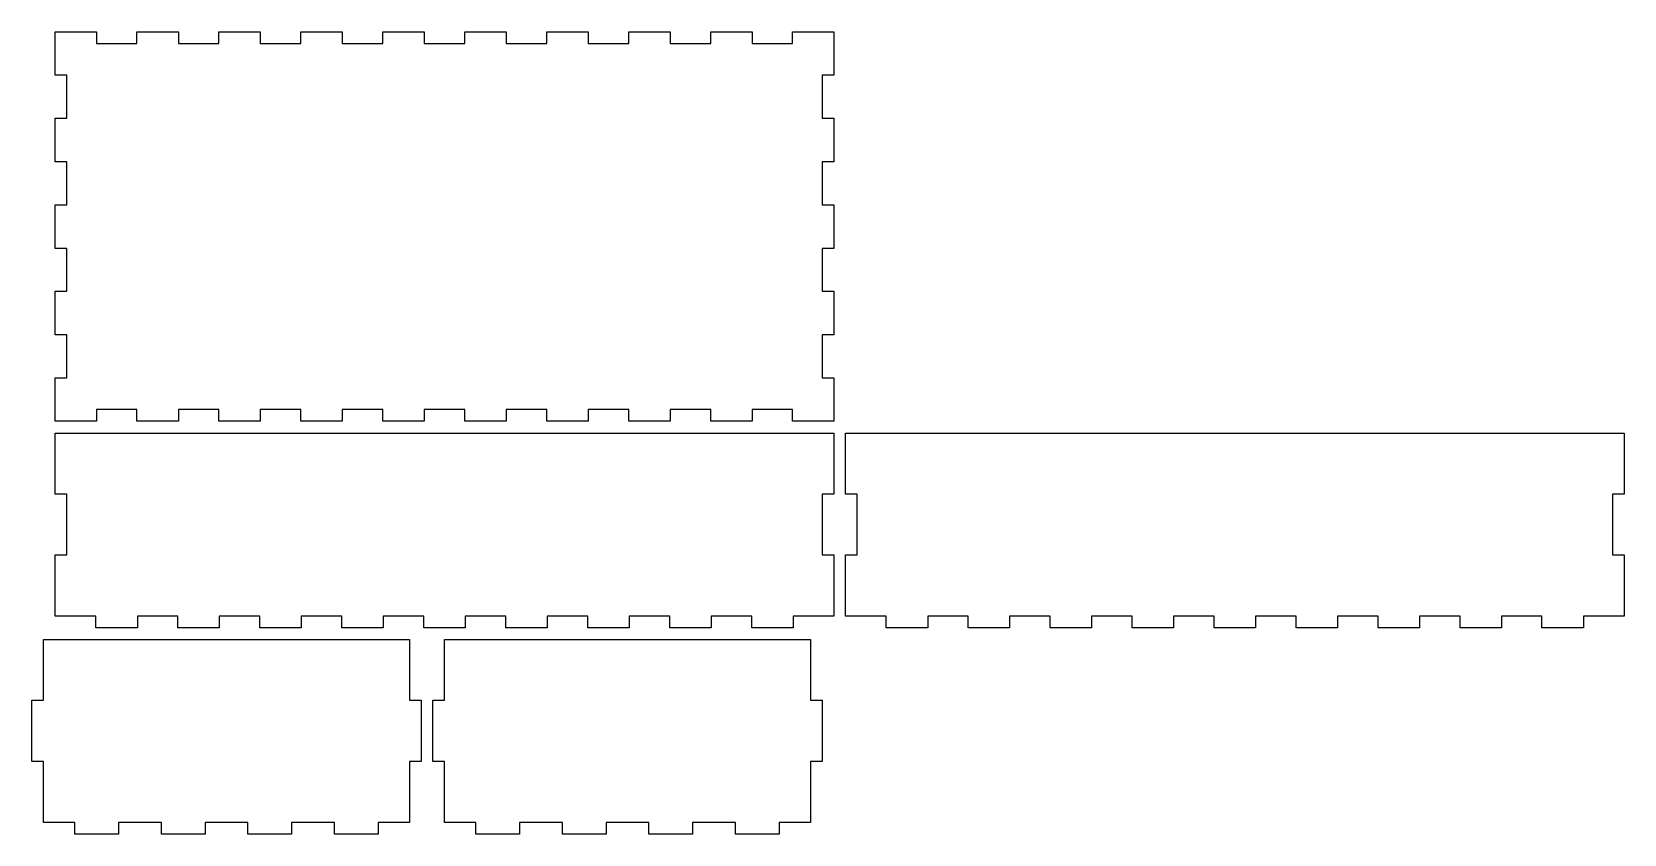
# Model space of a CAD drawing. Extents: x -117 to 292, y 3 to 209.
import ezdxf

# ---------------------------------------------------------------- set-up
doc = ezdxf.new("R2010")
doc.units = 0
doc.layers.add('Calque_1', color=7, linetype='CONTINUOUS')

msp = doc.modelspace()

# ---------------------------------------------------------------- linework, layer by layer
at = {"layer": 'Calque_1', "color": 1}
for points in [[(-111.414286, 208.631752), (-100.83797, 208.631752), (-100.83797, 205.631752), (-90.411654, 205.631752), (-90.411654, 208.631752), (-79.78534, 208.631752), (-79.78534, 205.631752), (-69.359023, 205.631752), (-69.359023, 208.631752), (-58.732708, 208.631752), (-58.732708, 205.631752), (-48.306391, 205.631752), (-48.306391, 208.631752), (-37.680076, 208.631752), (-37.680076, 205.631752), (-27.253759, 205.631752), (-27.253759, 208.631752), (-16.627444, 208.631752), (-16.627444, 205.631752), (-6.201127, 205.631752), (-6.201127, 208.631752), (4.425188, 208.631752), (4.425188, 205.631752), (14.851504, 205.631752), (14.851504, 208.631752), (25.47782, 208.631752), (25.47782, 205.631752), (35.904136, 205.631752), (35.904136, 208.631752), (46.530452, 208.631752), (46.530452, 205.631752), (56.956766, 205.631752), (56.956766, 208.631752), (67.583081, 208.631752), (67.583081, 205.631752), (78.009398, 205.631752), (78.009398, 208.631752), (88.585715, 208.631752), (88.585715, 197.47064), (85.585715, 197.47064), (85.585715, 186.459529), (88.585715, 186.459529), (88.585715, 175.248419), (85.585715, 175.248419), (85.585715, 164.237307), (88.585715, 164.237307), (88.585715, 153.026196), (85.585715, 153.026196), (85.585715, 142.015084), (88.585715, 142.015084), (88.585715, 130.803973), (85.585715, 130.803973), (85.585715, 119.792864), (88.585715, 119.792864), (88.585715, 108.631751), (78.009398, 108.631751), (78.009398, 111.631751), (67.583081, 111.631751), (67.583081, 108.631751), (56.956766, 108.631751), (56.956766, 111.631751), (46.530452, 111.631751), (46.530452, 108.631751), (35.904136, 108.631751), (35.904136, 111.631751), (25.47782, 111.631751), (25.47782, 108.631751), (14.851504, 108.631751), (14.851504, 111.631751), (4.425188, 111.631751), (4.425188, 108.631751), (-6.201127, 108.631751), (-6.201127, 111.631751), (-16.627444, 111.631751), (-16.627444, 108.631751), (-27.253759, 108.631751), (-27.253759, 111.631751), (-37.680076, 111.631751), (-37.680076, 108.631751), (-48.306391, 108.631751), (-48.306391, 111.631751), (-58.732708, 111.631751), (-58.732708, 108.631751), (-69.359023, 108.631751), (-69.359023, 111.631751), (-79.78534, 111.631751), (-79.78534, 108.631751), (-90.411654, 108.631751), (-90.411654, 111.631751), (-100.83797, 111.631751), (-100.83797, 108.631751), (-111.414286, 108.631751), (-111.414286, 119.792864), (-108.414286, 119.792864), (-108.414286, 130.803973), (-111.414286, 130.803973), (-111.414286, 142.015084), (-108.414286, 142.015084), (-108.414286, 153.026196), (-111.414286, 153.026196), (-111.414286, 164.237307), (-108.414286, 164.237307), (-108.414286, 175.248419), (-111.414286, 175.248419), (-111.414286, 186.459529), (-108.414286, 186.459529), (-108.414286, 197.47064), (-111.414286, 197.47064), (-111.414286, 208.631752), (-111.414286, 208.631752)], [(-111.414286, 105.631752), (88.585715, 105.631752), (88.585715, 89.915085), (85.585715, 89.915085), (85.585715, 74.348418), (88.585715, 74.348418), (88.585715, 58.631753), (78.109397, 58.631753), (78.109397, 55.631753), (67.483082, 55.631753), (67.483082, 58.631753), (57.056765, 58.631753), (57.056765, 55.631753), (46.43045, 55.631753), (46.43045, 58.631753), (36.004136, 58.631753), (36.004136, 55.631753), (25.37782, 55.631753), (25.37782, 58.631753), (14.951504, 58.631753), (14.951504, 55.631753), (4.325188, 55.631753), (4.325188, 58.631753), (-6.101128, 58.631753), (-6.101128, 55.631753), (-16.727443, 55.631753), (-16.727443, 58.631753), (-27.15376, 58.631753), (-27.15376, 55.631753), (-37.780075, 55.631753), (-37.780075, 58.631753), (-48.206392, 58.631753), (-48.206392, 55.631753), (-58.832707, 55.631753), (-58.832707, 58.631753), (-69.259024, 58.631753), (-69.259024, 55.631753), (-79.885339, 55.631753), (-79.885339, 58.631753), (-90.311654, 58.631753), (-90.311654, 55.631753), (-100.93797, 55.631753), (-100.93797, 58.631753), (-111.414286, 58.631753), (-111.414286, 74.348418), (-108.414286, 74.348418), (-108.414286, 89.915085), (-111.414286, 89.915085), (-111.414286, 105.631752), (-111.414286, 105.631752)], [(91.585714, 105.631752), (291.585715, 105.631752), (291.585715, 89.915085), (288.585715, 89.915085), (288.585715, 74.348418), (291.585715, 74.348418), (291.585715, 58.631753), (281.109397, 58.631753), (281.109397, 55.631753), (270.483082, 55.631753), (270.483082, 58.631753), (260.056765, 58.631753), (260.056765, 55.631753), (249.43045, 55.631753), (249.43045, 58.631753), (239.004136, 58.631753), (239.004136, 55.631753), (228.377821, 55.631753), (228.377821, 58.631753), (217.951504, 58.631753), (217.951504, 55.631753), (207.325189, 55.631753), (207.325189, 58.631753), (196.898872, 58.631753), (196.898872, 55.631753), (186.272557, 55.631753), (186.272557, 58.631753), (175.84624, 58.631753), (175.84624, 55.631753), (165.219925, 55.631753), (165.219925, 58.631753), (154.793609, 58.631753), (154.793609, 55.631753), (144.167293, 55.631753), (144.167293, 58.631753), (133.740977, 58.631753), (133.740977, 55.631753), (123.114661, 55.631753), (123.114661, 58.631753), (112.688346, 58.631753), (112.688346, 55.631753), (102.06203, 55.631753), (102.06203, 58.631753), (91.585714, 58.631753), (91.585714, 74.348418), (94.585714, 74.348418), (94.585714, 89.915085), (91.585714, 89.915085), (91.585714, 105.631752), (91.585714, 105.631752)], [(-108.414286, 52.631751), (-20.414287, 52.631751), (-20.414287, 37.015084), (-17.414285, 37.015084), (-17.414285, 21.248416), (-20.414287, 21.248416), (-20.414287, 5.631751), (-28.475398, 5.631751), (-28.475398, 2.631752), (-39.686509, 2.631752), (-39.686509, 5.631751), (-50.697618, 5.631751), (-50.697618, 2.631752), (-61.908729, 2.631752), (-61.908729, 5.631751), (-72.919841, 5.631751), (-72.919841, 2.631752), (-84.130953, 2.631752), (-84.130953, 5.631751), (-95.142064, 5.631751), (-95.142064, 2.631752), (-106.353175, 2.631752), (-106.353175, 5.631751), (-114.414286, 5.631751), (-114.414286, 21.248416), (-117.414286, 21.248416), (-117.414286, 37.015084), (-114.414286, 37.015084), (-114.414286, 52.631751), (-108.414286, 52.631751)], [(-5.414286, 52.631751), (82.585712, 52.631751), (82.585712, 37.015084), (85.585715, 37.015084), (85.585715, 21.248416), (82.585712, 21.248416), (82.585712, 5.631751), (74.524602, 5.631751), (74.524602, 2.631752), (63.313491, 2.631752), (63.313491, 5.631751), (52.302382, 5.631751), (52.302382, 2.631752), (41.091271, 2.631752), (41.091271, 5.631751), (30.080159, 5.631751), (30.080159, 2.631752), (18.869047, 2.631752), (18.869047, 5.631751), (7.857936, 5.631751), (7.857936, 2.631752), (-3.353175, 2.631752), (-3.353175, 5.631751), (-11.414286, 5.631751), (-11.414286, 21.248416), (-14.414286, 21.248416), (-14.414286, 37.015084), (-11.414286, 37.015084), (-11.414286, 52.631751), (-5.414286, 52.631751)]]:
    msp.add_lwpolyline(points, dxfattribs=at)

doc.saveas('drawing.dxf')
